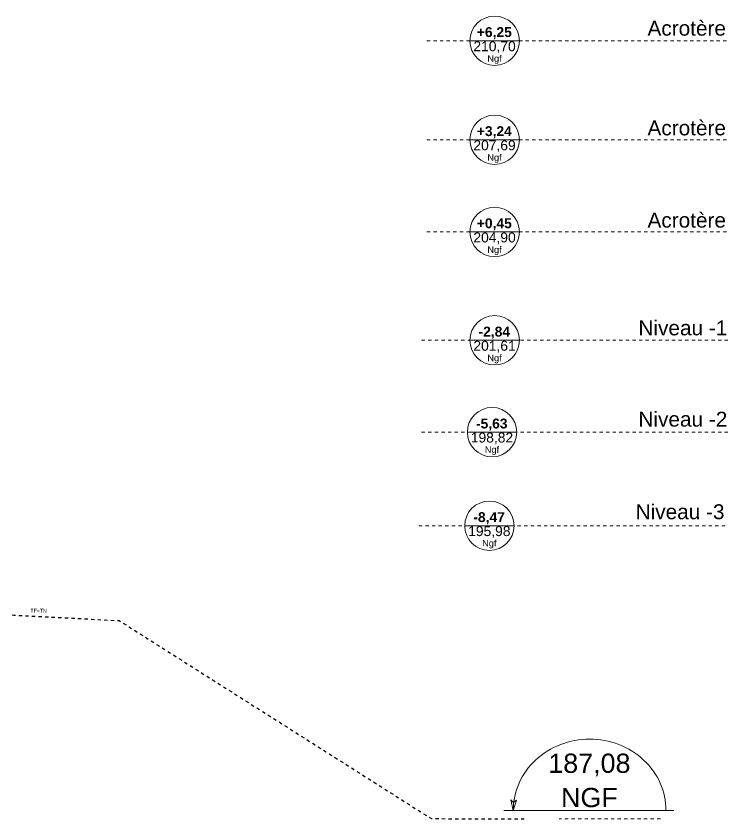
# Model space of a CAD drawing. Header units: metres. Extents: x 1838950 to 1842843, y 5171318 to 5174224.
# Drawn here: x 1841259.99 to 1841281.61, y 5171379.64 to 5171404.01 of the extents above; entities that cross this region are included whole.
import ezdxf

# ---------------------------------------------------------------- set-up
doc = ezdxf.new("R2010")
doc.units = ezdxf.units.M
doc.header["$LTSCALE"] = 0.0254
doc.linetypes.add('Style de ligne -1', pattern=[0.83328, 0.41656, -0.41672])
doc.layers.add('00 CHAZAL Coupe A.5', color=7, linetype='Continuous', lineweight=18)
doc.styles.add('Arial', font='arial.ttf')
doc.styles.add('Arial (bold)', font='')
doc.styles.get('Arial (bold)').set_extended_font_data('Arial', bold=True)

# ---------------------------------------------------------------- blocks, each defined once
blk = doc.blocks.new('Groupe-1727-1')
at = {"layer": '00 CHAZAL Coupe A.5', "color": 7, "linetype": 'Continuous', "lineweight": 5}
blk.add_line((1841275.271, 5171394.172), (1841273.771, 5171394.172), dxfattribs=at)
blk.add_circle((1841274.521, 5171394.172), 0.75, dxfattribs=at)
at = {"layer": '00 CHAZAL Coupe A.5', "color": 7, "attachment_point": 2, "rotation": 360, "line_spacing_factor": 0.96984}
for s, insert, char_height, style in [('-2,84', (1841274.511, 5171394.585), 0.301, 'Arial (bold)'), ('201,61', (1841274.518, 5171394.155), 0.301, 'Arial'), ('Ngf', (1841274.517, 5171393.734), 0.2006, 'Arial')]:
    blk.add_mtext(s, dxfattribs=dict(at, insert=insert, char_height=char_height, style=style))
blk = doc.blocks.new('Groupe-1728-1')
at = {"layer": '00 CHAZAL Coupe A.5', "color": 7, "linetype": 'Continuous', "lineweight": 5}
blk.add_line((1841275.193, 5171391.382), (1841273.693, 5171391.382), dxfattribs=at)
blk.add_circle((1841274.443, 5171391.382), 0.75, dxfattribs=at)
at = {"layer": '00 CHAZAL Coupe A.5', "color": 7, "attachment_point": 2, "rotation": 360, "line_spacing_factor": 0.96984}
for s, insert, char_height, style in [('-5,63', (1841274.433, 5171391.795), 0.301, 'Arial (bold)'), ('198,82', (1841274.44, 5171391.37), 0.301, 'Arial'), ('Ngf', (1841274.439, 5171390.954), 0.2006, 'Arial')]:
    blk.add_mtext(s, dxfattribs=dict(at, insert=insert, char_height=char_height, style=style))
blk = doc.blocks.new('Groupe-1729-1')
at = {"layer": '00 CHAZAL Coupe A.5', "color": 7, "linetype": 'Continuous', "lineweight": 5}
blk.add_line((1841275.271, 5171403.262), (1841273.771, 5171403.262), dxfattribs=at)
blk.add_circle((1841274.521, 5171403.262), 0.75, dxfattribs=at)
at = {"layer": '00 CHAZAL Coupe A.5', "color": 7, "attachment_point": 2, "rotation": 360, "line_spacing_factor": 0.96984}
for s, insert, char_height, style in [('+6,25', (1841274.511, 5171403.676), 0.301, 'Arial (bold)'), ('210,70', (1841274.518, 5171403.246), 0.301, 'Arial'), ('Ngf', (1841274.517, 5171402.824), 0.2006, 'Arial')]:
    blk.add_mtext(s, dxfattribs=dict(at, insert=insert, char_height=char_height, style=style))
blk = doc.blocks.new('Groupe-1730-1')
at = {"layer": '00 CHAZAL Coupe A.5', "color": 7, "linetype": 'Continuous', "lineweight": 5}
blk.add_line((1841275.113, 5171388.541), (1841273.613, 5171388.541), dxfattribs=at)
blk.add_circle((1841274.363, 5171388.541), 0.75, dxfattribs=at)
at = {"layer": '00 CHAZAL Coupe A.5', "color": 7, "attachment_point": 2, "rotation": 360, "line_spacing_factor": 0.96984}
for s, insert, char_height, style in [('-8,47', (1841274.353, 5171388.954), 0.301, 'Arial (bold)'), ('195,98', (1841274.36, 5171388.529), 0.301, 'Arial'), ('Ngf', (1841274.359, 5171388.113), 0.2006, 'Arial')]:
    blk.add_mtext(s, dxfattribs=dict(at, insert=insert, char_height=char_height, style=style))
blk = doc.blocks.new('Groupe-1769-1')
at = {"layer": '00 CHAZAL Coupe A.5', "color": 7, "linetype": 'Continuous', "lineweight": 5}
blk.add_line((1841275.271, 5171397.46), (1841273.771, 5171397.46), dxfattribs=at)
blk.add_circle((1841274.521, 5171397.46), 0.75, dxfattribs=at)
at = {"layer": '00 CHAZAL Coupe A.5', "color": 7, "attachment_point": 2, "rotation": 360, "line_spacing_factor": 0.96984}
for s, insert, char_height, style in [('+0,45', (1841274.511, 5171397.873), 0.301, 'Arial (bold)'), ('204,90', (1841274.518, 5171397.443), 0.301, 'Arial'), ('Ngf', (1841274.517, 5171397.022), 0.2006, 'Arial')]:
    blk.add_mtext(s, dxfattribs=dict(at, insert=insert, char_height=char_height, style=style))
blk = doc.blocks.new('Groupe-1770-1')
at = {"layer": '00 CHAZAL Coupe A.5', "color": 7, "linetype": 'Continuous', "lineweight": 5}
blk.add_line((1841275.271, 5171400.257), (1841273.771, 5171400.257), dxfattribs=at)
blk.add_circle((1841274.521, 5171400.257), 0.75, dxfattribs=at)
at = {"layer": '00 CHAZAL Coupe A.5', "color": 7, "attachment_point": 2, "rotation": 360, "line_spacing_factor": 0.96984}
for s, insert, char_height, style in [('+3,24', (1841274.511, 5171400.67), 0.301, 'Arial (bold)'), ('207,69', (1841274.518, 5171400.24), 0.301, 'Arial'), ('Ngf', (1841274.517, 5171399.819), 0.2006, 'Arial')]:
    blk.add_mtext(s, dxfattribs=dict(at, insert=insert, char_height=char_height, style=style))
blk = doc.blocks.new('Groupe-1982-1')
at = {"layer": '00 CHAZAL Coupe A.5', "color": 7, "linetype": 'Continuous', "lineweight": 5}
blk.add_line((1841279.965, 5171379.903), (1841274.799, 5171379.903), dxfattribs=at)
at = {"layer": '00 CHAZAL Coupe A.5', "color": 7, "linetype": 'Continuous', "lineweight": 5, "flags": 128}
blk.add_lwpolyline([(1841275.087, 5171379.902), (1841275.09, 5171380.008), (1841275.098, 5171380.114), (1841275.112, 5171380.219), (1841275.131, 5171380.324), (1841275.156, 5171380.427), (1841275.187, 5171380.529), (1841275.222, 5171380.63), (1841275.263, 5171380.729), (1841275.31, 5171380.826), (1841275.361, 5171380.921), (1841275.417, 5171381.013), (1841275.478, 5171381.103), (1841275.543, 5171381.19), (1841275.613, 5171381.273), (1841275.688, 5171381.354), (1841275.766, 5171381.43), (1841275.849, 5171381.504), (1841275.935, 5171381.573), (1841276.024, 5171381.638), (1841276.118, 5171381.699), (1841276.214, 5171381.756), (1841276.313, 5171381.808), (1841276.414, 5171381.856), (1841276.518, 5171381.899), (1841276.625, 5171381.937), (1841276.733, 5171381.971), (1841276.842, 5171381.999), (1841276.953, 5171382.022), (1841277.066, 5171382.04), (1841277.179, 5171382.053), (1841277.292, 5171382.061), (1841277.406, 5171382.064), (1841277.52, 5171382.061), (1841277.633, 5171382.054), (1841277.746, 5171382.041), (1841277.858, 5171382.022), (1841277.969, 5171381.999), (1841278.079, 5171381.971), (1841278.187, 5171381.938), (1841278.293, 5171381.9), (1841278.397, 5171381.857), (1841278.499, 5171381.809), (1841278.598, 5171381.757), (1841278.694, 5171381.7), (1841278.787, 5171381.639), (1841278.877, 5171381.574), (1841278.963, 5171381.504), (1841279.045, 5171381.431), (1841279.124, 5171381.355), (1841279.198, 5171381.274), (1841279.268, 5171381.191), (1841279.334, 5171381.104), (1841279.395, 5171381.014), (1841279.451, 5171380.922), (1841279.502, 5171380.827), (1841279.548, 5171380.73), (1841279.589, 5171380.631), (1841279.625, 5171380.531), (1841279.655, 5171380.428), (1841279.68, 5171380.325), (1841279.699, 5171380.22), (1841279.713, 5171380.115), (1841279.722, 5171380.009), (1841279.724, 5171379.903)], dxfattribs=at)
blk.add_lwpolyline([(1841275.181, 5171380.217), (1841275.087, 5171379.902), (1841275.011, 5171380.222), (1841275.094, 5171380.14)], close=True, dxfattribs=at)
at = {"layer": '00 CHAZAL Coupe A.5', "color": 7, "insert": (1841277.398, 5171382.666), "char_height": 0.584, "width": 4.22848, "attachment_point": 2, "rotation": 0.006, "line_spacing_factor": 1.069054, "style": 'Arial'}
blk.add_mtext('\\P187,08\\PNGF\\P', dxfattribs=at)
blk = doc.blocks.new('Groupe-1984-1')
at = {"layer": '00 CHAZAL Coupe A.5', "color": 7, "linetype": 'Style de ligne -1', "lineweight": 5}
blk.add_line((1841279.555, 5171379.642), (1841276.483, 5171379.642), dxfattribs=at)
at = {"layer": '00 CHAZAL Coupe A.5', "color": 12, "linetype": 'Style de ligne -1', "lineweight": 25, "true_color": 0xdd0806, "flags": 128}
blk.add_lwpolyline([(1841189.163, 5171397.962), (1841192.783, 5171397.502), (1841198.043, 5171395.702), (1841206.543, 5171395.552), (1841210.878, 5171395.546), (1841215.343, 5171395.362), (1841217.53, 5171395.132), (1841223.783, 5171393.412), (1841229.21, 5171392.762), (1841235.443, 5171391.512), (1841245.331, 5171390.328), (1841252.088, 5171388.355), (1841259.918, 5171385.828), (1841263.122, 5171385.662), (1841272.6, 5171379.652), (1841275.423, 5171379.642)], dxfattribs=at)
at = {"layer": '00 CHAZAL Coupe A.5', "color": 7}
blk.add_blockref('Groupe-1982-1', (0, 0), dxfattribs=at)

msp = doc.modelspace()

# ---------------------------------------------------------------- linework, layer by layer
at = {"layer": '00 CHAZAL Coupe A.5', "color": 1, "linetype": 'Style de ligne -1', "lineweight": 5, "true_color": 0xff0000}
for p, q in [((1841281.5621, 5171403.2625), (1841272.3699, 5171403.2625)), ((1841281.5621, 5171400.2568), (1841272.3699, 5171400.2568)), ((1841281.5621, 5171397.4598), (1841272.3699, 5171397.4598)), ((1841281.6051, 5171394.172), (1841272.2879, 5171394.172)), ((1841281.6051, 5171391.3815), (1841272.2879, 5171391.3815)), ((1841281.52, 5171388.541), (1841272.2029, 5171388.541))]:
    msp.add_line(p, q, dxfattribs=at)

# ---------------------------------------------------------------- block references
at = {"layer": '00 CHAZAL Coupe A.5', "color": 7}
for name in ['Groupe-1729-1', 'Groupe-1770-1', 'Groupe-1984-1', 'Groupe-1769-1', 'Groupe-1727-1', 'Groupe-1728-1', 'Groupe-1730-1']:
    msp.add_blockref(name, (0, 0), dxfattribs=at)

# ---------------------------------------------------------------- texts
at = {"layer": '00 CHAZAL Coupe A.5', "color": 7, "line_spacing_factor": 0.96984, "style": 'Arial'}
for s, insert, char_height, attachment_point in [('Acrotère', (1841279.1623, 5171403.8695), 0.45145, 1), ('Acrotère', (1841279.1623, 5171400.8431), 0.45145, 1), ('Acrotère', (1841279.1623, 5171398.0431), 0.45145, 1), ('Niveau -1', (1841278.8868, 5171394.7727), 0.45145, 1), ('Niveau -2', (1841278.8868, 5171392.0027), 0.45145, 1), ('Niveau -3', (1841278.8018, 5171389.192), 0.45145, 1), ('TF=TN', (1841260.6729, 5171386.02), 0.11286, 2)]:
    msp.add_mtext(s, dxfattribs=dict(at, insert=insert, char_height=char_height, attachment_point=attachment_point))

doc.saveas('drawing.dxf')
